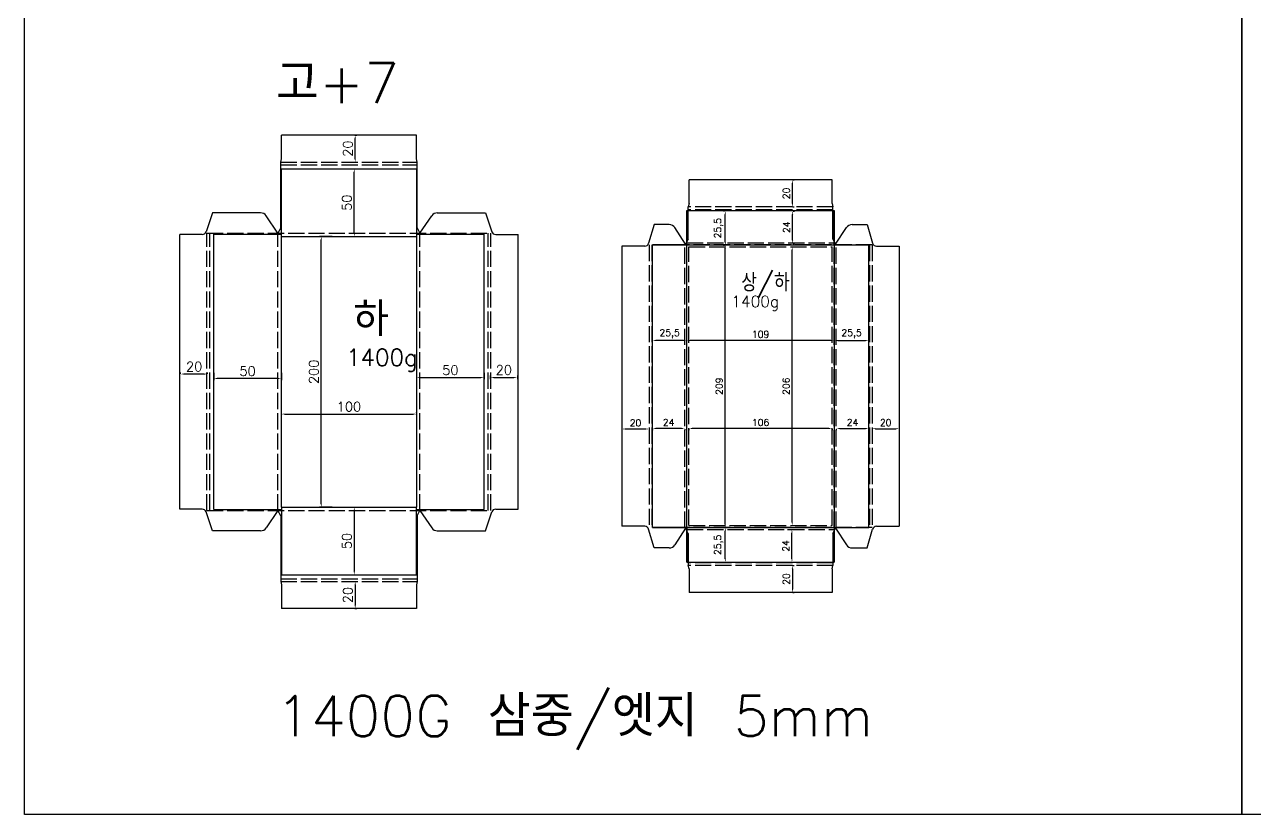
# Model space of a CAD drawing. Header units: millimetres. Extents: x 2179 to 11229, y 1198 to 3756.
# Drawn here: x 8029 to 8938, y 1435 to 2019 of the extents above; entities that cross this region are included whole.
import ezdxf

# ---------------------------------------------------------------- set-up
doc = ezdxf.new("R2010")
doc.units = ezdxf.units.MM
doc.linetypes.add('ACAD_ISO02W100', pattern=[15, 12, -3])
for name, color, linetype in [('기지', 7, 'Continuous'), ('인쇄지', 7, 'Continuous'), ('치수', 7, 'Continuous')]:
    doc.layers.add(name, color=color, linetype=linetype)
doc.styles.add('FHG', font='TXT.shx', dxfattribs={"height": 0.18, "bigfont": 'whgtxt.shx'})
doc.styles.get("Standard").update_dxf_attribs({"font": 'txt.shx', "bigfont": 'zfhg.shx'})
doc.dimstyles.new('ISO-25', dxfattribs={"dimtxt": 2.5, "dimasz": 2.5, "dimexe": 1.25, "dimexo": 0.625, "dimtad": 1, "dimtxsty": 'Standard', "dimcen": 2.5, "dimadec": 0, "dimazin": 0, "dimtfac": 1, "dimtmove": 0, "dimatfit": 3, "dimfxl": 0, "dimarcsym": 0})

# ---------------------------------------------------------------- blocks, each defined once
blk = doc.blocks.new('*D540')
at = {"layer": 'DEFPOINTS', "color": 0}
for p in [(8546.65, 1647.12), (8546.94, 1647.12), (8546.65, 1621.62)]:
    blk.add_point(p, dxfattribs=at)
at = {"layer": '치수', "color": 0, "lineweight": -2}
for p, q in [((8547.27, 1647.12), (8548.19, 1647.12)), ((8546.94, 1624.12), (8546.94, 1644.62)), ((8547.27, 1621.62), (8548.19, 1621.62))]:
    blk.add_line(p, q, dxfattribs=at)
at = {"layer": '치수', "color": 0}
for points in [[(8546.52, 1644.62), (8547.36, 1644.62), (8546.94, 1647.12)], [(8546.52, 1624.12), (8547.36, 1624.12), (8546.94, 1621.62)]]:
    blk.add_solid(points, dxfattribs=at)
at = {"layer": '치수', "color": 0, "insert": (8542.02, 1634.37), "char_height": 5, "attachment_point": 5, "rotation": 90}
blk.add_mtext('25,5', dxfattribs=at)
blk = doc.blocks.new('*D539')
at = {"layer": 'DEFPOINTS', "color": 0}
for p in [(8592.31, 1645.62), (8596.23, 1645.62), (8592.31, 1621.62)]:
    blk.add_point(p, dxfattribs=at)
at = {"layer": '치수', "color": 0, "lineweight": -2}
for p, q in [((8592.93, 1645.62), (8597.48, 1645.62)), ((8596.23, 1624.12), (8596.23, 1643.12)), ((8592.93, 1621.62), (8597.48, 1621.62))]:
    blk.add_line(p, q, dxfattribs=at)
at = {"layer": '치수', "color": 0}
for points in [[(8595.81, 1643.12), (8596.64, 1643.12), (8596.23, 1645.62)], [(8595.81, 1624.12), (8596.64, 1624.12), (8596.23, 1621.62)]]:
    blk.add_solid(points, dxfattribs=at)
at = {"layer": '치수', "color": 0, "insert": (8591.73, 1633.62), "char_height": 5, "attachment_point": 5, "rotation": 90}
blk.add_mtext('24', dxfattribs=at)
blk = doc.blocks.new('*D541')
at = {"layer": 'DEFPOINTS', "color": 0}
for p in [(8596.22, 1619.12), (8596.22, 1599.12), (8596.54, 1599.12)]:
    blk.add_point(p, dxfattribs=at)
at = {"layer": '치수', "color": 0, "lineweight": -2}
for p, q in [((8596.84, 1619.12), (8597.79, 1619.12)), ((8596.54, 1616.62), (8596.54, 1601.62)), ((8596.84, 1599.12), (8597.79, 1599.12))]:
    blk.add_line(p, q, dxfattribs=at)
at = {"layer": '치수', "color": 0}
for points in [[(8596.13, 1616.62), (8596.96, 1616.62), (8596.54, 1619.12)], [(8596.13, 1601.62), (8596.96, 1601.62), (8596.54, 1599.12)]]:
    blk.add_solid(points, dxfattribs=at)
at = {"layer": '치수', "color": 0, "insert": (8592.04, 1609.12), "char_height": 5, "attachment_point": 5, "rotation": 90}
blk.add_mtext('20', dxfattribs=at)
blk = doc.blocks.new('*D534')
at = {"layer": 'DEFPOINTS', "color": 0}
for p in [(8596.41, 1881.12), (8596.75, 1881.12), (8596.41, 1857.12)]:
    blk.add_point(p, dxfattribs=at)
at = {"layer": '치수', "color": 0, "lineweight": -2}
for p, q in [((8596.75, 1859.62), (8596.75, 1878.62)), ((8597.04, 1881.12), (8598, 1881.12)), ((8597.04, 1857.12), (8598, 1857.12))]:
    blk.add_line(p, q, dxfattribs=at)
at = {"layer": '치수', "color": 0}
for points in [[(8596.33, 1878.62), (8597.17, 1878.62), (8596.75, 1881.12)], [(8596.33, 1859.62), (8597.17, 1859.62), (8596.75, 1857.12)]]:
    blk.add_solid(points, dxfattribs=at)
at = {"layer": '치수', "color": 0, "insert": (8592.25, 1869.12), "char_height": 5, "attachment_point": 5, "rotation": 90}
blk.add_mtext('24', dxfattribs=at)
blk = doc.blocks.new('*D533')
at = {"layer": 'DEFPOINTS', "color": 0}
for p in [(8546.94, 1881.12), (8546.94, 1881.12), (8546.94, 1855.62)]:
    blk.add_point(p, dxfattribs=at)
at = {"layer": '치수', "color": 0, "lineweight": -2}
for p, q in [((8546.32, 1881.12), (8545.69, 1881.12)), ((8546.94, 1858.12), (8546.94, 1878.62)), ((8546.32, 1855.62), (8545.69, 1855.62))]:
    blk.add_line(p, q, dxfattribs=at)
at = {"layer": '치수', "color": 0}
for points in [[(8546.52, 1878.62), (8547.36, 1878.62), (8546.94, 1881.12)], [(8546.52, 1858.12), (8547.36, 1858.12), (8546.94, 1855.62)]]:
    blk.add_solid(points, dxfattribs=at)
at = {"layer": '치수', "color": 0, "insert": (8542.02, 1868.37), "char_height": 5, "attachment_point": 5, "rotation": 90}
blk.add_mtext('25,5', dxfattribs=at)
blk = doc.blocks.new('*D544')
at = {"layer": 'DEFPOINTS', "color": 0}
for p in [(8655.54, 1720.33), (8675.54, 1720.33), (8675.54, 1720.23)]:
    blk.add_point(p, dxfattribs=at)
at = {"layer": '치수', "color": 0, "lineweight": -2}
for p, q in [((8655.54, 1719.71), (8655.54, 1718.98)), ((8658.04, 1720.23), (8673.04, 1720.23)), ((8675.54, 1719.71), (8675.54, 1718.98))]:
    blk.add_line(p, q, dxfattribs=at)
at = {"layer": '치수', "color": 0}
for points in [[(8658.04, 1720.64), (8658.04, 1719.81), (8655.54, 1720.23)], [(8673.04, 1720.64), (8673.04, 1719.81), (8675.54, 1720.23)]]:
    blk.add_solid(points, dxfattribs=at)
at = {"layer": '치수', "color": 0, "insert": (8665.54, 1724.73), "char_height": 5, "attachment_point": 5}
blk.add_mtext('20', dxfattribs=at)
blk = doc.blocks.new('*D530')
at = {"layer": 'DEFPOINTS', "color": 0}
for p in [(8546.94, 1856.12), (8546.94, 1856.12), (8546.65, 1647.12)]:
    blk.add_point(p, dxfattribs=at)
at = {"layer": '치수', "color": 0, "lineweight": -2}
for p, q in [((8546.32, 1856.12), (8545.69, 1856.12)), ((8546.94, 1649.62), (8546.94, 1853.62)), ((8547.27, 1647.12), (8548.19, 1647.12))]:
    blk.add_line(p, q, dxfattribs=at)
at = {"layer": '치수', "color": 0}
for points in [[(8546.52, 1853.62), (8547.36, 1853.62), (8546.94, 1856.12)], [(8546.52, 1649.62), (8547.36, 1649.62), (8546.94, 1647.12)]]:
    blk.add_solid(points, dxfattribs=at)
at = {"layer": '치수', "color": 0, "insert": (8542.44, 1751.62), "char_height": 5, "attachment_point": 5, "rotation": 90}
blk.add_mtext('209', dxfattribs=at)
blk = doc.blocks.new('*D529')
at = {"layer": 'DEFPOINTS', "color": 0}
for p in [(8596.23, 1854.62), (8596.41, 1854.62), (8596.23, 1648.62)]:
    blk.add_point(p, dxfattribs=at)
at = {"layer": '치수', "color": 0, "lineweight": -2}
for p, q in [((8596.41, 1651.12), (8596.41, 1852.12)), ((8596.85, 1854.62), (8597.66, 1854.62)), ((8596.85, 1648.62), (8597.66, 1648.62))]:
    blk.add_line(p, q, dxfattribs=at)
at = {"layer": '치수', "color": 0}
for points in [[(8596, 1852.12), (8596.83, 1852.12), (8596.41, 1854.62)], [(8596, 1651.12), (8596.83, 1651.12), (8596.41, 1648.62)]]:
    blk.add_solid(points, dxfattribs=at)
at = {"layer": '치수', "color": 0, "insert": (8591.91, 1751.62), "char_height": 5, "attachment_point": 5, "rotation": 90}
blk.add_mtext('206', dxfattribs=at)
blk = doc.blocks.new('*D538')
at = {"layer": 'DEFPOINTS', "color": 0}
for p in [(8470.54, 1720.12), (8470.54, 1720.01), (8490.54, 1720.12)]:
    blk.add_point(p, dxfattribs=at)
at = {"layer": '치수', "color": 0, "lineweight": -2}
for p, q in [((8470.54, 1719.49), (8470.54, 1718.76)), ((8488.04, 1720.01), (8473.04, 1720.01)), ((8490.54, 1719.49), (8490.54, 1718.76))]:
    blk.add_line(p, q, dxfattribs=at)
at = {"layer": '치수', "color": 0}
for points in [[(8473.04, 1720.43), (8473.04, 1719.6), (8470.54, 1720.01)], [(8488.04, 1720.43), (8488.04, 1719.6), (8490.54, 1720.01)]]:
    blk.add_solid(points, dxfattribs=at)
at = {"layer": '치수', "color": 0, "insert": (8480.54, 1724.51), "char_height": 5, "attachment_point": 5}
blk.add_mtext('20', dxfattribs=at)
blk = doc.blocks.new('*D536')
at = {"layer": 'DEFPOINTS', "color": 0}
for p in [(8493.04, 1720.37), (8493.04, 1720.37), (8517.04, 1720.45)]:
    blk.add_point(p, dxfattribs=at)
at = {"layer": '치수', "color": 0, "lineweight": -2}
for p, q in [((8493.04, 1719.75), (8493.04, 1719.12)), ((8514.54, 1720.37), (8495.54, 1720.37)), ((8517.04, 1719.82), (8517.04, 1719.12))]:
    blk.add_line(p, q, dxfattribs=at)
at = {"layer": '치수', "color": 0}
for points in [[(8495.54, 1720.79), (8495.54, 1719.95), (8493.04, 1720.37)], [(8514.54, 1720.79), (8514.54, 1719.95), (8517.04, 1720.37)]]:
    blk.add_solid(points, dxfattribs=at)
at = {"layer": '치수', "color": 0, "insert": (8505.04, 1724.87), "char_height": 5, "attachment_point": 5}
blk.add_mtext('24', dxfattribs=at)
blk = doc.blocks.new('*D531')
at = {"layer": 'DEFPOINTS', "color": 0}
for p in [(8520.04, 1720.47), (8520.04, 1720.37), (8626.04, 1720.47)]:
    blk.add_point(p, dxfattribs=at)
at = {"layer": '치수', "color": 0, "lineweight": -2}
for p, q in [((8520.04, 1719.85), (8520.04, 1719.12)), ((8623.54, 1720.37), (8522.54, 1720.37)), ((8626.04, 1719.85), (8626.04, 1719.12))]:
    blk.add_line(p, q, dxfattribs=at)
at = {"layer": '치수', "color": 0}
for points in [[(8522.54, 1720.79), (8522.54, 1719.95), (8520.04, 1720.37)], [(8623.54, 1720.79), (8623.54, 1719.95), (8626.04, 1720.37)]]:
    blk.add_solid(points, dxfattribs=at)
at = {"layer": '치수', "color": 0, "insert": (8573.04, 1724.87), "char_height": 5, "attachment_point": 5}
blk.add_mtext('106', dxfattribs=at)
blk = doc.blocks.new('*D542')
at = {"layer": 'DEFPOINTS', "color": 0}
for p in [(8629.04, 1720.45), (8653.04, 1720.37), (8653.04, 1720.37)]:
    blk.add_point(p, dxfattribs=at)
at = {"layer": '치수', "color": 0, "lineweight": -2}
for p, q in [((8629.04, 1719.82), (8629.04, 1719.12)), ((8631.54, 1720.37), (8650.54, 1720.37)), ((8653.04, 1719.75), (8653.04, 1719.12))]:
    blk.add_line(p, q, dxfattribs=at)
at = {"layer": '치수', "color": 0}
for points in [[(8631.54, 1720.79), (8631.54, 1719.95), (8629.04, 1720.37)], [(8650.54, 1720.79), (8650.54, 1719.95), (8653.04, 1720.37)]]:
    blk.add_solid(points, dxfattribs=at)
at = {"layer": '치수', "color": 0, "insert": (8641.04, 1724.87), "char_height": 5, "attachment_point": 5}
blk.add_mtext('24', dxfattribs=at)
blk = doc.blocks.new('*D532')
at = {"layer": 'DEFPOINTS', "color": 0}
for p in [(8518.54, 1785.48), (8518.54, 1785.48), (8627.54, 1785.99)]:
    blk.add_point(p, dxfattribs=at)
at = {"layer": '치수', "color": 0, "lineweight": -2}
for p, q in [((8518.54, 1786.1), (8518.54, 1786.73)), ((8625.04, 1785.48), (8521.04, 1785.48)), ((8627.54, 1785.37), (8627.54, 1784.23))]:
    blk.add_line(p, q, dxfattribs=at)
at = {"layer": '치수', "color": 0}
for points in [[(8521.04, 1785.9), (8521.04, 1785.06), (8518.54, 1785.48)], [(8625.04, 1785.9), (8625.04, 1785.06), (8627.54, 1785.48)]]:
    blk.add_solid(points, dxfattribs=at)
at = {"layer": '치수', "color": 0, "insert": (8573.04, 1789.98), "char_height": 5, "attachment_point": 5}
blk.add_mtext('109', dxfattribs=at)
blk = doc.blocks.new('*D537')
at = {"layer": 'DEFPOINTS', "color": 0}
for p in [(8493.04, 1785.48), (8493.04, 1785.48), (8518.54, 1785.48)]:
    blk.add_point(p, dxfattribs=at)
at = {"layer": '치수', "color": 0, "lineweight": -2}
for p, q in [((8493.04, 1786.1), (8493.04, 1786.73)), ((8516.04, 1785.48), (8495.54, 1785.48)), ((8518.54, 1786.1), (8518.54, 1786.73))]:
    blk.add_line(p, q, dxfattribs=at)
at = {"layer": '치수', "color": 0}
for points in [[(8495.54, 1785.9), (8495.54, 1785.06), (8493.04, 1785.48)], [(8516.04, 1785.9), (8516.04, 1785.06), (8518.54, 1785.48)]]:
    blk.add_solid(points, dxfattribs=at)
at = {"layer": '치수', "color": 0, "insert": (8505.79, 1790.4), "char_height": 5, "attachment_point": 5}
blk.add_mtext('25,5', dxfattribs=at)
blk = doc.blocks.new('*D543')
at = {"layer": 'DEFPOINTS', "color": 0}
for p in [(8627.54, 1785.48), (8653.04, 1785.48), (8653.04, 1785.48)]:
    blk.add_point(p, dxfattribs=at)
at = {"layer": '치수', "color": 0, "lineweight": -2}
for p, q in [((8627.54, 1786.1), (8627.54, 1786.73)), ((8630.04, 1785.48), (8650.54, 1785.48)), ((8653.04, 1786.1), (8653.04, 1786.73))]:
    blk.add_line(p, q, dxfattribs=at)
at = {"layer": '치수', "color": 0}
for points in [[(8630.04, 1785.9), (8630.04, 1785.06), (8627.54, 1785.48)], [(8650.54, 1785.9), (8650.54, 1785.06), (8653.04, 1785.48)]]:
    blk.add_solid(points, dxfattribs=at)
at = {"layer": '치수', "color": 0, "insert": (8640.29, 1790.4), "char_height": 5, "attachment_point": 5}
blk.add_mtext('25,5', dxfattribs=at)
blk = doc.blocks.new('*D535')
at = {"layer": 'DEFPOINTS', "color": 0}
for p in [(8596.22, 1904.12), (8596.54, 1904.12), (8596.22, 1884.12)]:
    blk.add_point(p, dxfattribs=at)
at = {"layer": '치수', "color": 0, "lineweight": -2}
for p, q in [((8596.54, 1886.62), (8596.54, 1901.62)), ((8596.84, 1904.12), (8597.79, 1904.12)), ((8596.84, 1884.12), (8597.79, 1884.12))]:
    blk.add_line(p, q, dxfattribs=at)
at = {"layer": '치수', "color": 0}
for points in [[(8596.13, 1901.62), (8596.96, 1901.62), (8596.54, 1904.12)], [(8596.13, 1886.62), (8596.96, 1886.62), (8596.54, 1884.12)]]:
    blk.add_solid(points, dxfattribs=at)
at = {"layer": '치수', "color": 0, "insert": (8592.04, 1894.12), "char_height": 5, "attachment_point": 5, "rotation": 90}
blk.add_mtext('20', dxfattribs=at)
blk = doc.blocks.new('*D552')
at = {"layer": 'DEFPOINTS', "color": 0}
for p in [(8168.68, 1762.26), (8168.68, 1757.3), (8218.68, 1762.26)]:
    blk.add_point(p, dxfattribs=at)
at = {"layer": '치수', "color": 0, "lineweight": -2}
for p, q in [((8168.68, 1761.63), (8168.68, 1756.05)), ((8216.18, 1757.3), (8171.18, 1757.3)), ((8218.68, 1761.63), (8218.68, 1756.05))]:
    blk.add_line(p, q, dxfattribs=at)
at = {"layer": '치수', "color": 0}
for points in [[(8171.18, 1757.72), (8171.18, 1756.88), (8168.68, 1757.3)], [(8216.18, 1757.72), (8216.18, 1756.88), (8218.68, 1757.3)]]:
    blk.add_solid(points, dxfattribs=at)
at = {"layer": '치수', "color": 0, "insert": (8193.68, 1762.8), "char_height": 7, "attachment_point": 5}
blk.add_mtext('50', dxfattribs=at)
blk = doc.blocks.new('*D546')
at = {"layer": 'DEFPOINTS', "color": 0}
for p in [(8144.18, 1760.63), (8144.18, 1760.09), (8164.18, 1760.09)]:
    blk.add_point(p, dxfattribs=at)
at = {"layer": '치수', "color": 0, "lineweight": -2}
for p, q in [((8144.18, 1760.72), (8144.18, 1761.88)), ((8161.68, 1760.63), (8146.68, 1760.63)), ((8164.18, 1760.72), (8164.18, 1761.88))]:
    blk.add_line(p, q, dxfattribs=at)
at = {"layer": '치수', "color": 0}
for points in [[(8146.68, 1761.05), (8146.68, 1760.22), (8144.18, 1760.63)], [(8161.68, 1761.05), (8161.68, 1760.22), (8164.18, 1760.63)]]:
    blk.add_solid(points, dxfattribs=at)
at = {"layer": '치수', "color": 0, "insert": (8154.18, 1766.13), "char_height": 7, "attachment_point": 5}
blk.add_mtext('20', dxfattribs=at)
blk = doc.blocks.new('*D545')
at = {"layer": 'DEFPOINTS', "color": 0}
for p in [(8248.18, 1862.26), (8256.84, 1862.26), (8256.84, 1662.26)]:
    blk.add_point(p, dxfattribs=at)
at = {"layer": '치수', "color": 0, "lineweight": -2}
for p, q in [((8256.22, 1862.26), (8246.93, 1862.26)), ((8248.18, 1664.76), (8248.18, 1859.76)), ((8256.22, 1662.26), (8246.93, 1662.26))]:
    blk.add_line(p, q, dxfattribs=at)
at = {"layer": '치수', "color": 0}
for points in [[(8247.76, 1859.76), (8248.59, 1859.76), (8248.18, 1862.26)], [(8247.76, 1664.76), (8248.59, 1664.76), (8248.18, 1662.26)]]:
    blk.add_solid(points, dxfattribs=at)
at = {"layer": '치수', "color": 0, "insert": (8242.68, 1762.26), "char_height": 7, "attachment_point": 5, "rotation": 90}
blk.add_mtext('200', dxfattribs=at)
blk = doc.blocks.new('*D554')
at = {"layer": 'DEFPOINTS', "color": 0}
for p in [(8268.68, 1662.26), (8268.68, 1612.26), (8272.59, 1612.26)]:
    blk.add_point(p, dxfattribs=at)
at = {"layer": '치수', "color": 0, "lineweight": -2}
for p, q in [((8269.31, 1662.26), (8273.84, 1662.26)), ((8272.59, 1659.76), (8272.59, 1614.76)), ((8269.31, 1612.26), (8273.84, 1612.26))]:
    blk.add_line(p, q, dxfattribs=at)
at = {"layer": '치수', "color": 0}
for points in [[(8272.17, 1659.76), (8273, 1659.76), (8272.59, 1662.26)], [(8272.17, 1614.76), (8273, 1614.76), (8272.59, 1612.26)]]:
    blk.add_solid(points, dxfattribs=at)
at = {"layer": '치수', "color": 0, "insert": (8267.09, 1637.26), "char_height": 7, "attachment_point": 5, "rotation": 90}
blk.add_mtext('50', dxfattribs=at)
blk = doc.blocks.new('*D549')
at = {"layer": 'DEFPOINTS', "color": 0}
for p in [(8272.35, 1607.26), (8272.35, 1587.26), (8273.27, 1587.26)]:
    blk.add_point(p, dxfattribs=at)
at = {"layer": '치수', "color": 0, "lineweight": -2}
for p, q in [((8272.98, 1607.26), (8274.52, 1607.26)), ((8273.27, 1604.76), (8273.27, 1589.76)), ((8272.98, 1587.26), (8274.52, 1587.26))]:
    blk.add_line(p, q, dxfattribs=at)
at = {"layer": '치수', "color": 0}
for points in [[(8272.86, 1604.76), (8273.69, 1604.76), (8273.27, 1607.26)], [(8272.86, 1589.76), (8273.69, 1589.76), (8273.27, 1587.26)]]:
    blk.add_solid(points, dxfattribs=at)
at = {"layer": '치수', "color": 0, "insert": (8267.77, 1597.26), "char_height": 7, "attachment_point": 5, "rotation": 90}
blk.add_mtext('20', dxfattribs=at)
blk = doc.blocks.new('*D553')
at = {"layer": 'DEFPOINTS', "color": 0}
for p in [(8318.68, 1762.26), (8368.68, 1762.26), (8368.68, 1758.02)]:
    blk.add_point(p, dxfattribs=at)
at = {"layer": '치수', "color": 0, "lineweight": -2}
for p, q in [((8318.68, 1761.63), (8318.68, 1756.77)), ((8321.18, 1758.02), (8366.18, 1758.02)), ((8368.68, 1761.63), (8368.68, 1756.77))]:
    blk.add_line(p, q, dxfattribs=at)
at = {"layer": '치수', "color": 0}
for points in [[(8321.18, 1758.44), (8321.18, 1757.61), (8318.68, 1758.02)], [(8366.18, 1758.44), (8366.18, 1757.61), (8368.68, 1758.02)]]:
    blk.add_solid(points, dxfattribs=at)
at = {"layer": '치수', "color": 0, "insert": (8343.68, 1763.52), "char_height": 7, "attachment_point": 5}
blk.add_mtext('50', dxfattribs=at)
blk = doc.blocks.new('*D551')
at = {"layer": 'DEFPOINTS', "color": 0}
for p in [(8218.68, 1731.05), (8318.68, 1731.05), (8318.68, 1731.05)]:
    blk.add_point(p, dxfattribs=at)
at = {"layer": '치수', "color": 0, "lineweight": -2}
for p, q in [((8218.68, 1731.67), (8218.68, 1732.3)), ((8221.18, 1731.05), (8316.18, 1731.05)), ((8318.68, 1731.67), (8318.68, 1732.3))]:
    blk.add_line(p, q, dxfattribs=at)
at = {"layer": '치수', "color": 0}
for points in [[(8221.18, 1731.46), (8221.18, 1730.63), (8218.68, 1731.05)], [(8316.18, 1731.46), (8316.18, 1730.63), (8318.68, 1731.05)]]:
    blk.add_solid(points, dxfattribs=at)
at = {"layer": '치수', "color": 0, "insert": (8268.68, 1736.55), "char_height": 7, "attachment_point": 5}
blk.add_mtext('100', dxfattribs=at)
blk = doc.blocks.new('*D547')
at = {"layer": 'DEFPOINTS', "color": 0}
for p in [(8373.18, 1760.09), (8393.18, 1760.09), (8393.18, 1758.17)]:
    blk.add_point(p, dxfattribs=at)
at = {"layer": '치수', "color": 0, "lineweight": -2}
for p, q in [((8373.18, 1759.47), (8373.18, 1756.92)), ((8375.68, 1758.17), (8390.68, 1758.17)), ((8393.18, 1759.47), (8393.18, 1756.92))]:
    blk.add_line(p, q, dxfattribs=at)
at = {"layer": '치수', "color": 0}
for points in [[(8375.68, 1758.58), (8375.68, 1757.75), (8373.18, 1758.17)], [(8390.68, 1758.58), (8390.68, 1757.75), (8393.18, 1758.17)]]:
    blk.add_solid(points, dxfattribs=at)
at = {"layer": '치수', "color": 0, "insert": (8383.18, 1763.67), "char_height": 7, "attachment_point": 5}
blk.add_mtext('20', dxfattribs=at)
blk = doc.blocks.new('*D550')
at = {"layer": 'DEFPOINTS', "color": 0}
for p in [(8268.68, 1912.26), (8272.59, 1912.26), (8268.68, 1862.26)]:
    blk.add_point(p, dxfattribs=at)
at = {"layer": '치수', "color": 0, "lineweight": -2}
for p, q in [((8269.31, 1912.26), (8273.84, 1912.26)), ((8272.59, 1864.76), (8272.59, 1909.76)), ((8269.31, 1862.26), (8273.84, 1862.26))]:
    blk.add_line(p, q, dxfattribs=at)
at = {"layer": '치수', "color": 0}
for points in [[(8272.17, 1909.76), (8273, 1909.76), (8272.59, 1912.26)], [(8272.17, 1864.76), (8273, 1864.76), (8272.59, 1862.26)]]:
    blk.add_solid(points, dxfattribs=at)
at = {"layer": '치수', "color": 0, "insert": (8267.09, 1887.26), "char_height": 7, "attachment_point": 5, "rotation": 90}
blk.add_mtext('50', dxfattribs=at)
blk = doc.blocks.new('*D548')
at = {"layer": 'DEFPOINTS', "color": 0}
for p in [(8272.35, 1937.26), (8273.27, 1937.26), (8272.35, 1917.26)]:
    blk.add_point(p, dxfattribs=at)
at = {"layer": '치수', "color": 0, "lineweight": -2}
for p, q in [((8272.98, 1937.26), (8274.52, 1937.26)), ((8273.27, 1919.76), (8273.27, 1934.76)), ((8272.98, 1917.26), (8274.52, 1917.26))]:
    blk.add_line(p, q, dxfattribs=at)
at = {"layer": '치수', "color": 0}
for points in [[(8272.86, 1934.76), (8273.69, 1934.76), (8273.27, 1937.26)], [(8272.86, 1919.76), (8273.69, 1919.76), (8273.27, 1917.26)]]:
    blk.add_solid(points, dxfattribs=at)
at = {"layer": '치수', "color": 0, "insert": (8267.77, 1927.26), "char_height": 7, "attachment_point": 5, "rotation": 90}
blk.add_mtext('20', dxfattribs=at)

msp = doc.modelspace()

# ---------------------------------------------------------------- linework, layer by layer
at = {"color": 6}
for points in [[(8028.818, 2035.181), (8928.818, 2035.181), (8928.818, 1435.181), (8028.818, 1435.181)], [(8928.818, 2035.181), (9828.818, 2035.181), (9828.818, 1435.181), (8928.818, 1435.181)]]:
    msp.add_lwpolyline(points, close=True, dxfattribs=at)
at = {"layer": '기지'}
for p, q in [((8218.683, 1862.257), (8218.683, 1912.257)), ((8218.683, 1912.257), (8318.683, 1912.257)), ((8318.683, 1912.257), (8318.683, 1862.257)), ((8518.539, 1856.122), (8518.539, 1881.622)), ((8518.539, 1881.622), (8627.539, 1881.622)), ((8627.539, 1856.122), (8627.539, 1881.622)), ((8168.683, 1864.057), (8218.683, 1864.057)), ((8168.683, 1660.457), (8168.683, 1864.057)), ((8318.683, 1864.057), (8368.683, 1864.057)), ((8368.683, 1660.457), (8368.683, 1864.057)), ((8493.039, 1647.122), (8493.039, 1856.122)), ((8518.539, 1856.122), (8493.039, 1856.122)), ((8627.539, 1856.122), (8653.039, 1856.122)), ((8653.039, 1647.122), (8653.039, 1856.122)), ((8168.683, 1660.457), (8218.683, 1660.457)), ((8218.683, 1662.257), (8218.683, 1612.257)), ((8318.683, 1612.257), (8318.683, 1662.257)), ((8318.683, 1660.457), (8368.683, 1660.457)), ((8518.539, 1647.122), (8493.039, 1647.122)), ((8518.539, 1647.122), (8518.539, 1621.622)), ((8627.539, 1647.122), (8627.539, 1621.622)), ((8627.539, 1647.122), (8653.039, 1647.122)), ((8518.539, 1621.622), (8627.539, 1621.622)), ((8218.683, 1612.257), (8318.683, 1612.257))]:
    msp.add_line(p, q, dxfattribs=at)
at = {"layer": '기지', "color": 3}
for p, q in [((8518.539, 1621.622), (8518.539, 1881.622)), ((8627.539, 1881.622), (8627.539, 1621.622)), ((8493.039, 1856.122), (8653.039, 1856.122)), ((8493.039, 1647.122), (8653.039, 1647.122))]:
    msp.add_line(p, q, dxfattribs=at)
at = {"layer": '기지', "color": 5}
for p, q in [((8218.683, 1662.257), (8218.683, 1862.257)), ((8218.683, 1862.257), (8318.683, 1862.257)), ((8318.683, 1862.257), (8318.683, 1662.257)), ((8218.683, 1662.257), (8318.683, 1662.257))]:
    msp.add_line(p, q, dxfattribs=at)
at = {"layer": '인쇄지', "color": 3}
for p, q in [((8318.683, 1937.257), (8218.683, 1937.257)), ((8218.683, 1919.757), (8218.683, 1937.257)), ((8318.683, 1919.757), (8318.683, 1937.257)), ((8218.183, 1917.257), (8218.683, 1919.757)), ((8319.183, 1917.257), (8318.683, 1919.757)), ((8218.183, 1868.757), (8218.183, 1917.257)), ((8319.183, 1868.757), (8319.183, 1917.257)), ((8167.683, 1879.757), (8163.042, 1865.81)), ((8203.358, 1879.757), (8167.683, 1879.757)), ((8216.183, 1864.757), (8207.496, 1877.564)), ((8321.183, 1864.757), (8329.87, 1877.564)), ((8334.008, 1879.757), (8369.683, 1879.757)), ((8369.683, 1879.757), (8374.324, 1865.81)), ((8218.183, 1868.757), (8216.183, 1864.757)), ((8319.183, 1868.757), (8321.183, 1864.757)), ((8143.683, 1660.757), (8143.683, 1863.757)), ((8160.196, 1863.757), (8143.683, 1863.757)), ((8377.17, 1863.757), (8393.683, 1863.757)), ((8393.683, 1660.757), (8393.683, 1863.757)), ((8160.196, 1660.757), (8143.683, 1660.757)), ((8167.683, 1644.757), (8163.042, 1658.704)), ((8216.183, 1659.757), (8207.496, 1646.95)), ((8218.183, 1655.757), (8216.183, 1659.757)), ((8218.183, 1655.757), (8218.183, 1607.257)), ((8319.183, 1655.757), (8321.183, 1659.757)), ((8319.183, 1655.757), (8319.183, 1607.257)), ((8321.183, 1659.757), (8329.87, 1646.95)), ((8369.683, 1644.757), (8374.324, 1658.704)), ((8377.17, 1660.757), (8393.683, 1660.757)), ((8203.358, 1644.757), (8167.683, 1644.757)), ((8334.008, 1644.757), (8369.683, 1644.757)), ((8218.183, 1607.257), (8218.683, 1604.757)), ((8218.683, 1604.757), (8218.683, 1587.257)), ((8319.183, 1607.257), (8318.683, 1604.757)), ((8318.683, 1604.757), (8318.683, 1587.257)), ((8318.683, 1587.257), (8218.683, 1587.257))]:
    msp.add_line(p, q, dxfattribs=at)
at = {"layer": '인쇄지', "color": 4, "linetype": 'ACAD_ISO02W100'}
for p, q in [((8218.183, 1917.257), (8319.183, 1917.257)), ((8218.183, 1915.257), (8319.183, 1915.257)), ((8626.539, 1884.122), (8519.539, 1884.122)), ((8626.539, 1882.122), (8519.539, 1882.122)), ((8163.683, 1864.757), (8373.683, 1864.757)), ((8163.683, 1659.757), (8163.683, 1864.757)), ((8165.683, 1659.757), (8165.683, 1864.757)), ((8216.183, 1659.757), (8216.183, 1864.757)), ((8321.183, 1659.757), (8321.183, 1864.757)), ((8371.683, 1659.757), (8371.683, 1864.757)), ((8373.683, 1659.757), (8373.683, 1864.757)), ((8490.539, 1856.122), (8490.539, 1647.122)), ((8655.539, 1856.122), (8490.539, 1856.122)), ((8492.539, 1856.122), (8492.539, 1647.122)), ((8518.539, 1647.122), (8518.539, 1856.122)), ((8627.539, 1647.122), (8627.539, 1856.122)), ((8653.539, 1856.122), (8653.539, 1647.122)), ((8655.539, 1856.122), (8655.539, 1647.122)), ((8163.683, 1659.757), (8373.683, 1659.757)), ((8655.539, 1647.122), (8490.539, 1647.122)), ((8626.539, 1621.122), (8519.539, 1621.122)), ((8626.539, 1619.122), (8519.539, 1619.122)), ((8218.183, 1609.257), (8319.183, 1609.257)), ((8218.183, 1607.257), (8319.183, 1607.257))]:
    msp.add_line(p, q, dxfattribs=at)
at = {"layer": '인쇄지', "color": 6}
for p, q in [((8625.889, 1904.122), (8520.189, 1904.122)), ((8520.189, 1886.622), (8520.189, 1904.122)), ((8625.889, 1886.622), (8625.889, 1904.122)), ((8520.189, 1886.622), (8519.539, 1884.122)), ((8519.539, 1860.4), (8519.539, 1884.122)), ((8625.889, 1886.622), (8626.539, 1884.122)), ((8626.539, 1860.4), (8626.539, 1884.122)), ((8494.241, 1871.122), (8490.233, 1857.288)), ((8505.441, 1871.122), (8494.241, 1871.122)), ((8517.589, 1856.622), (8509.632, 1868.849)), ((8628.489, 1856.622), (8636.446, 1868.849)), ((8640.637, 1871.122), (8651.837, 1871.122)), ((8651.837, 1871.122), (8655.845, 1857.288)), ((8470.539, 1855.122), (8470.539, 1648.122)), ((8487.352, 1855.122), (8470.539, 1855.122)), ((8519.539, 1860.4), (8517.589, 1856.622)), ((8626.539, 1860.4), (8628.489, 1856.622)), ((8658.726, 1855.122), (8675.539, 1855.122)), ((8675.539, 1855.122), (8675.539, 1648.122)), ((8487.352, 1648.122), (8470.539, 1648.122)), ((8494.241, 1632.122), (8490.233, 1645.957)), ((8517.589, 1646.622), (8509.632, 1634.395)), ((8519.539, 1642.845), (8517.589, 1646.622)), ((8626.539, 1642.845), (8628.489, 1646.622)), ((8628.489, 1646.622), (8636.446, 1634.395)), ((8651.837, 1632.122), (8655.845, 1645.957)), ((8658.726, 1648.122), (8675.539, 1648.122)), ((8519.539, 1642.845), (8519.539, 1619.122)), ((8626.539, 1642.845), (8626.539, 1619.122)), ((8505.442, 1632.122), (8494.241, 1632.122)), ((8640.637, 1632.122), (8651.837, 1632.122)), ((8520.189, 1616.622), (8519.539, 1619.122)), ((8625.889, 1616.622), (8626.539, 1619.122)), ((8520.189, 1616.622), (8520.189, 1599.122)), ((8625.889, 1616.622), (8625.889, 1599.122)), ((8625.889, 1599.122), (8520.189, 1599.122))]:
    msp.add_line(p, q, dxfattribs=at)
at = {"layer": '인쇄지', "color": 3}
for centre, radius, start, end in [((8203.358, 1874.757), 5, 34.149117, 90), ((8334.008, 1874.757), 5, 90, 145.850883), ((8160.196, 1866.757), 3, 270, 341.595662), ((8377.17, 1866.757), 3, 198.404338, 270), ((8160.196, 1657.757), 3, 18.404338, 90), ((8377.17, 1657.757), 3, 90, 161.595662), ((8203.358, 1649.757), 5, 270, 325.850883), ((8334.008, 1649.757), 5, 214.149117, 270)]:
    msp.add_arc(centre, radius, start, end, dxfattribs=at)
at = {"layer": '인쇄지', "color": 6}
for centre, radius, start, end in [((8505.441, 1866.122), 5, 33.053813, 90), ((8640.637, 1866.122), 5, 90, 146.946187), ((8487.352, 1858.122), 3, 270, 343.842527), ((8658.726, 1858.122), 3, 196.157473, 270), ((8487.352, 1645.122), 3, 16.157473, 90), ((8658.726, 1645.122), 3, 90, 163.842527), ((8505.442, 1637.122), 5, 270, 326.94619), ((8640.637, 1637.122), 5, 213.05381, 270)]:
    msp.add_arc(centre, radius, start, end, dxfattribs=at)
at = {"layer": '치수', "color": 2, "linetype": 'ACAD_ISO02W100'}
for p, q in [((8517.039, 1647.122), (8517.039, 1856.122)), ((8518.539, 1857.622), (8627.539, 1857.622)), ((8629.039, 1647.122), (8629.039, 1856.122)), ((8520.039, 1648.622), (8520.039, 1854.622)), ((8520.039, 1854.622), (8626.039, 1854.622)), ((8626.039, 1648.622), (8626.039, 1854.622)), ((8520.039, 1648.622), (8626.039, 1648.622)), ((8518.539, 1645.622), (8627.539, 1645.622))]:
    msp.add_line(p, q, dxfattribs=at)

# ---------------------------------------------------------------- texts
at = {"style": 'FHG'}
for s, p in [('고+7', (8214.727, 1960.72)), ('1400G 삼중/엣지 5mm', (8214.727, 1492.883))]:
    msp.add_text(s, height=30, dxfattribs=at).set_placement(p)
at = {"layer": '기지', "color": 1}
msp.add_text('상/하', height=13.3333, dxfattribs=at).set_placement((8558.759, 1821.627))
at = {"layer": '기지', "color": 1, "style": 'FHG'}
for s, height, p in [('하', 25, (8271.784, 1788.763)), ('1400g', 8.3333, (8551.372, 1810.128)), ('1400g', 12.5, (8266.503, 1766.665))]:
    msp.add_text(s, height=height, dxfattribs=at).set_placement(p)

# ---------------------------------------------------------------- dimensions: what is measured, and where the dimension line sits
at = {"layer": '치수', "color": 4}
for base, p1, p2, angle, picture, middle in [((8273.272, 1937.257), (8272.351, 1917.257), (8272.351, 1937.257), 90, '*D548', (8267.772, 1927.257)), ((8272.586, 1912.257), (8268.683, 1862.257), (8268.683, 1912.257), 90, '*D550', (8267.086, 1887.257)), ((8248.175, 1862.257), (8256.841, 1662.257), (8256.841, 1862.257), 90, '*D545', (8242.675, 1762.257)), ((8272.586, 1612.257), (8268.683, 1662.257), (8268.683, 1612.257), 270, '*D554', (8267.086, 1637.257)), ((8273.272, 1587.257), (8272.351, 1607.257), (8272.351, 1587.257), 270, '*D549', (8267.772, 1597.257))]:
    dim = msp.add_linear_dim(base=base, p1=p1, p2=p2, angle=angle, dimstyle='ISO-25', override={"dimtxt": 7, "dimgap": 2}, dxfattribs=at)
    dim.commit()
    dim.dimension.update_dxf_attribs({"geometry": picture, "text_midpoint": middle})
at = {"layer": '치수', "color": 1}
for base, p1, p2, angle, picture, middle in [((8596.542, 1904.122), (8596.218, 1884.122), (8596.218, 1904.122), 270, '*D535', (8592.042, 1894.122)), ((8596.749, 1881.122), (8596.415, 1857.122), (8596.415, 1881.122), 90, '*D534', (8592.249, 1869.122)), ((8596.415, 1854.622), (8596.227, 1648.622), (8596.227, 1854.622), 90, '*D529', (8591.915, 1751.622)), ((8653.039, 1720.371), (8629.039, 1720.447), (8653.039, 1720.372), 180, '*D542', (8641.039, 1724.871)), ((8675.539, 1720.228), (8655.539, 1720.334), (8675.539, 1720.334), 180, '*D544', (8665.539, 1724.728)), ((8596.227, 1645.622), (8592.306, 1621.622), (8592.306, 1645.622), 90, '*D539', (8591.727, 1633.622)), ((8596.542, 1599.122), (8596.218, 1619.122), (8596.218, 1599.122), 90, '*D541', (8592.042, 1609.122))]:
    dim = msp.add_linear_dim(base=base, p1=p1, p2=p2, angle=angle, dimstyle='ISO-25', override={"dimtxt": 5, "dimgap": 2}, dxfattribs=at)
    dim.commit()
    dim.dimension.update_dxf_attribs({"geometry": picture, "text_midpoint": middle})
at = {"layer": '치수', "color": 3}
for base, p1, p2, angle, override, picture, middle in [((8546.941, 1881.122), (8546.941, 1855.622), (8546.941, 1881.122), 90, {"dimtxt": 5, "dimgap": 2, "dimtmove": 1}, '*D533', (8542.024, 1868.372)), ((8546.941, 1856.122), (8546.646, 1647.122), (8546.941, 1856.122), 90, {"dimtxt": 5, "dimgap": 2, "dimtmove": 1}, '*D530', (8542.441, 1751.622)), ((8653.039, 1785.48), (8627.539, 1785.48), (8653.039, 1785.48), 180, {"dimtxt": 5, "dimgap": 2, "dimtmove": 1}, '*D543', (8640.289, 1790.396)), ((8546.941, 1647.122), (8546.646, 1621.622), (8546.646, 1647.122), 90, {"dimtxt": 5, "dimgap": 2}, '*D540', (8542.024, 1634.372))]:
    dim = msp.add_linear_dim(base=base, p1=p1, p2=p2, angle=angle, dimstyle='ISO-25', override=override, dxfattribs=at)
    dim.commit()
    dim.dimension.update_dxf_attribs({"geometry": picture, "text_midpoint": middle})
for base, p1, p2, picture, middle in [((8493.039, 1785.48), (8518.539, 1785.48), (8493.039, 1785.48), '*D537', (8505.789, 1790.396)), ((8518.539, 1785.48), (8627.539, 1785.992), (8518.539, 1785.48), '*D532', (8573.039, 1789.98))]:
    dim = msp.add_linear_dim(base=base, p1=p1, p2=p2, dimstyle='ISO-25', override={"dimtxt": 5, "dimgap": 2, "dimtmove": 1}, dxfattribs=at)
    dim.commit()
    dim.dimension.update_dxf_attribs({"geometry": picture, "text_midpoint": middle})
at = {"layer": '치수', "color": 4}
for base, p1, p2, picture, middle in [((8144.183, 1760.632), (8164.183, 1760.094), (8144.183, 1760.094), '*D546', (8154.183, 1766.132)), ((8168.683, 1757.3), (8218.683, 1762.257), (8168.683, 1762.257), '*D552', (8193.683, 1762.8)), ((8368.683, 1758.022), (8318.683, 1762.257), (8368.683, 1762.257), '*D553', (8343.683, 1763.522)), ((8393.183, 1758.167), (8373.183, 1760.094), (8393.183, 1760.094), '*D547', (8383.183, 1763.667)), ((8318.683, 1731.047), (8218.683, 1731.047), (8318.683, 1731.047), '*D551', (8268.683, 1736.547))]:
    dim = msp.add_linear_dim(base=base, p1=p1, p2=p2, dimstyle='ISO-25', override={"dimtxt": 7, "dimgap": 2}, dxfattribs=at)
    dim.commit()
    dim.dimension.update_dxf_attribs({"geometry": picture, "text_midpoint": middle})
at = {"layer": '치수', "color": 1}
for base, p1, p2, picture, middle in [((8470.539, 1720.014), (8490.539, 1720.12), (8470.539, 1720.12), '*D538', (8480.539, 1724.514)), ((8493.039, 1720.371), (8517.039, 1720.447), (8493.039, 1720.372), '*D536', (8505.039, 1724.871)), ((8520.039, 1720.372), (8626.039, 1720.474), (8520.039, 1720.474), '*D531', (8573.039, 1724.872))]:
    dim = msp.add_linear_dim(base=base, p1=p1, p2=p2, dimstyle='ISO-25', override={"dimtxt": 5, "dimgap": 2}, dxfattribs=at)
    dim.commit()
    dim.dimension.update_dxf_attribs({"geometry": picture, "text_midpoint": middle})

doc.saveas('drawing.dxf')
